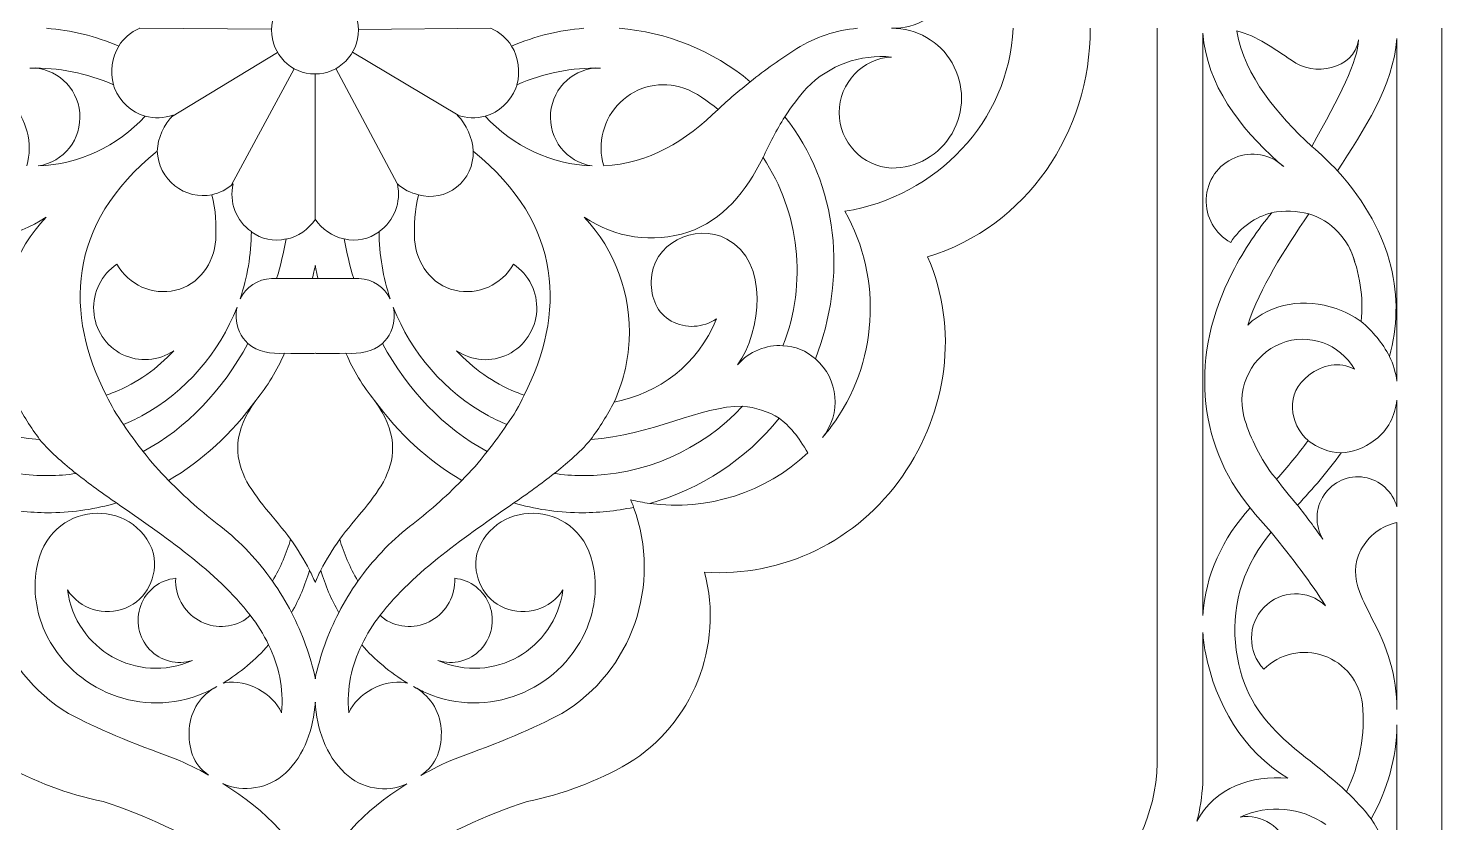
# Model space of a CAD drawing. Header units: millimetres. Extents: x -246 to 355, y -193 to 290.
# Drawn here: x 32 to 119.8, y -130.9 to -81.5 of the extents above; entities that cross this region are included whole.
import ezdxf

# ---------------------------------------------------------------- set-up
doc = ezdxf.new("R2010")
doc.units = ezdxf.units.MM
doc.header["$MEASUREMENT"] = 0
doc.layers.add('layer 1', color=7, linetype='Continuous')

msp = doc.modelspace()

# ---------------------------------------------------------------- linework, layer by layer
at = {"layer": 'layer 1', "color": 250, "lineweight": 9}
for points, knots in [([(78.9923, -75.9808), (79.406, -76.6102), (79.8651, -77.2097), (80.3663, -77.7739), (80.3663, -77.7739), (81.7456, -79.1801), (83.6778, -79.8822), (85.6262, -79.6852), (85.6262, -79.6852), (83.8066, -79.5982), (82.3756, -78.0803), (82.3756, -76.2373), (82.3756, -76.2373), (82.3756, -74.3942), (83.8066, -72.8764), (85.6262, -72.7893), (85.6262, -72.7893), (87.1723, -72.7699), (88.6093, -73.5934), (89.3879, -74.9451), (89.3879, -74.9451), (90.1666, -76.2967), (90.1666, -77.9676), (89.3879, -79.3192), (89.3879, -79.3192), (88.6093, -80.6708), (87.1723, -81.4943), (85.6262, -81.4749)], [0, 0, 0, 0, 0.125, 0.125, 0.125, 0.125, 0.25, 0.25, 0.25, 0.25, 0.375, 0.375, 0.375, 0.375, 0.5, 0.5, 0.5, 0.5, 0.625, 0.625, 0.625, 0.625, 0.75, 0.75, 0.75, 0.75, 1, 1, 1, 1]), ([(78.9921, -86.9704), (79.4059, -86.3409), (79.865, -85.7414), (80.3662, -85.1772), (80.3662, -85.1772), (81.7455, -83.7711), (83.6777, -83.0689), (85.6261, -83.2659), (85.6261, -83.2659), (83.8065, -83.3529), (82.3755, -84.8708), (82.3755, -86.7138), (82.3755, -86.7138), (82.3755, -88.5569), (83.8065, -90.0748), (85.6261, -90.1618), (85.6261, -90.1618), (87.1722, -90.1812), (88.6091, -89.3577), (89.3878, -88.006), (89.3878, -88.006), (90.1665, -86.6544), (90.1665, -84.9836), (89.3878, -83.6319), (89.3878, -83.6319), (88.6091, -82.2803), (87.1722, -81.4568), (85.6261, -81.4762)], [0, 0, 0, 0, 0.125, 0.125, 0.125, 0.125, 0.25, 0.25, 0.25, 0.25, 0.375, 0.375, 0.375, 0.375, 0.5, 0.5, 0.5, 0.5, 0.625, 0.625, 0.625, 0.625, 0.75, 0.75, 0.75, 0.75, 1, 1, 1, 1]), ([(114.6315, -82.2189), (114.3692, -84.031), (111.8443, -84.524), (110.4829, -83.4649), (110.4829, -83.4649), (109.3837, -82.7628), (108.3654, -81.944), (107.0522, -81.6401)], [0, 0, 0, 0, 0.3333333, 0.3333333, 0.3333333, 0.3333333, 1, 1, 1, 1]), ([(32.6048, -90.0314), (34.1907, -89.7986), (35.3218, -88.3543), (35.183, -86.7389), (35.183, -86.7389), (35.0442, -85.1237), (33.6839, -83.8984), (32.082, -83.946)], [0, 0, 0, 0, 0.3333333, 0.3333333, 0.3333333, 0.3333333, 1, 1, 1, 1]), ([(67.0185, -90.0315), (65.4325, -89.7987), (64.3015, -88.3544), (64.4403, -86.739), (64.4403, -86.739), (64.579, -85.1238), (65.9394, -83.8985), (67.5412, -83.9461)], [0, 0, 0, 0, 0.3333333, 0.3333333, 0.3333333, 0.3333333, 1, 1, 1, 1]), ([(26.914, -85.1923), (28.2882, -84.7189), (29.8086, -85.061), (30.8549, -86.079), (30.8549, -86.079), (31.9013, -87.097), (32.2987, -88.6207), (31.885, -90.0285)], [0, 0, 0, 0, 0.3333333, 0.3333333, 0.3333333, 0.3333333, 1, 1, 1, 1]), ([(37.275, -84.9838), (37.2962, -85.0548), (37.3204, -85.1253), (37.3473, -85.1955), (37.3473, -85.1955), (37.6855, -86.0752), (38.4033, -86.695), (39.2394, -86.9338)], [0, 0, 0, 0, 0.3333333, 0.3333333, 0.3333333, 0.3333333, 1, 1, 1, 1]), ([(62.3483, -84.984), (62.3271, -85.0549), (62.3029, -85.1254), (62.2759, -85.1956), (62.2759, -85.1956), (61.9378, -86.0753), (61.22, -86.6951), (60.3838, -86.9339)], [0, 0, 0, 0, 0.3333333, 0.3333333, 0.3333333, 0.3333333, 1, 1, 1, 1]), ([(72.7092, -85.1925), (71.3351, -84.719), (69.8147, -85.0612), (68.7683, -86.0791), (68.7683, -86.0791), (67.722, -87.0971), (67.3246, -88.6208), (67.7382, -90.0286)], [0, 0, 0, 0, 0.3333333, 0.3333333, 0.3333333, 0.3333333, 1, 1, 1, 1]), ([(33.09, -93.2062), (31.2048, -94.5159), (28.8244, -94.8629), (26.6504, -94.1449), (26.6504, -94.1449), (24.4764, -93.427), (23.0161, -91.5853), (21.9982, -89.5431)], [0, 0, 0, 0, 0.3333333, 0.3333333, 0.3333333, 0.3333333, 1, 1, 1, 1]), ([(36.8318, -104.2775), (34.2782, -99.2997), (34.3218, -93.6662), (39.9917, -89.1182), (39.9917, -89.1182), (40.0358, -89.9592), (40.4352, -90.7403), (41.088, -91.2628), (41.088, -91.2628), (41.7409, -91.7851), (42.5935, -91.9794), (43.4124, -91.829)], [0, 0, 0, 0, 0.25, 0.25, 0.25, 0.25, 0.5, 0.5, 0.5, 0.5, 1, 1, 1, 1]), ([(56.2334, -91.8247), (57.0635, -92.0515), (57.923, -91.8956), (58.598, -91.3568), (58.598, -91.3568), (59.273, -90.818), (59.6563, -89.9878), (59.6315, -89.1183), (59.6315, -89.1183), (65.3015, -93.6663), (65.3451, -99.2998), (62.7915, -104.2776)], [0, 0, 0, 0, 0.25, 0.25, 0.25, 0.25, 0.5, 0.5, 0.5, 0.5, 1, 1, 1, 1]), ([(66.5332, -93.2063), (68.4185, -94.516), (70.7989, -94.863), (72.9728, -94.145), (72.9728, -94.145), (75.1468, -93.4271), (76.6072, -91.5854), (77.625, -89.5432)], [0, 0, 0, 0, 0.3333333, 0.3333333, 0.3333333, 0.3333333, 1, 1, 1, 1]), ([(109.9945, -90.0694), (109.1732, -89.3044), (107.9884, -89.0896), (106.9555, -89.5183), (106.9555, -89.5183), (105.9227, -89.9469), (105.2284, -90.9417), (105.1747, -92.0699), (105.1747, -92.0699), (105.1209, -93.1982), (105.7174, -94.2559), (106.7047, -94.7831), (106.7047, -94.7831), (107.3031, -93.8447), (108.2224, -93.1972), (109.2536, -92.9359)], [0, 0, 0, 0, 0.2, 0.2, 0.2, 0.2, 0.4, 0.4, 0.4, 0.4, 0.6, 0.6, 0.6, 0.6, 1, 1, 1, 1]), ([(82.7295, -92.8504), (85.1044, -97.0847), (84.771, -102.3406), (81.8807, -106.2329), (81.8807, -106.2329), (81.7051, -106.4695), (81.522, -106.6983), (81.3321, -106.9189)], [0, 0, 0, 0, 0.3333333, 0.3333333, 0.3333333, 0.3333333, 1, 1, 1, 1]), ([(33.09, -93.2062), (31.1636, -95.2747), (30.157, -98.0504), (30.3039, -100.8886), (30.3039, -100.8886), (30.373, -102.2238), (30.6946, -103.5183), (31.2374, -104.7078)], [0, 0, 0, 0, 0.3333333, 0.3333333, 0.3333333, 0.3333333, 1, 1, 1, 1]), ([(66.5332, -93.2063), (68.4596, -95.2748), (69.4663, -98.0505), (69.3193, -100.8888), (69.3193, -100.8888), (69.2502, -102.2239), (68.9287, -103.5185), (68.3858, -104.708)], [0, 0, 0, 0, 0.3333333, 0.3333333, 0.3333333, 0.3333333, 1, 1, 1, 1]), ([(68.3858, -104.7079), (71.1607, -104.1561), (73.5873, -102.4208), (74.7452, -99.531), (74.7452, -99.531), (73.9091, -100.1019), (72.8295, -100.1577), (71.9403, -99.6763), (71.9403, -99.6763), (71.051, -99.1947), (70.6833, -98.2361), (70.6889, -97.2157), (70.6889, -97.2157), (70.7019, -94.8598), (73.4092, -93.5171), (75.3971, -94.573), (75.3971, -94.573), (78.0274, -95.9702), (77.5491, -100.3159), (76.0509, -102.3981)], [0, 0, 0, 0, 0.1666667, 0.1666667, 0.1666667, 0.1666667, 0.3333333, 0.3333333, 0.3333333, 0.3333333, 0.5, 0.5, 0.5, 0.5, 0.6666667, 0.6666667, 0.6666667, 0.6666667, 1, 1, 1, 1]), ([(43.6383, -94.6244), (43.5228, -96.1072), (42.5677, -97.4347), (41.1334, -97.7608), (41.1334, -97.7608), (39.6991, -98.087), (38.222, -97.4296), (37.4905, -96.1394), (37.4905, -96.1394), (36.5298, -96.7737), (35.9795, -97.8809), (36.0493, -99.0394), (36.0493, -99.0394), (36.119, -100.198), (36.798, -101.2295), (37.8277, -101.7411), (37.8277, -101.7411), (38.8575, -102.2528), (40.0794, -102.1657), (41.0281, -101.5132)], [0, 0, 0, 0, 0.1666667, 0.1666667, 0.1666667, 0.1666667, 0.3333333, 0.3333333, 0.3333333, 0.3333333, 0.5, 0.5, 0.5, 0.5, 0.6666667, 0.6666667, 0.6666667, 0.6666667, 1, 1, 1, 1]), ([(45.8349, -94.1169), (46.4537, -94.589), (47.2494, -94.7545), (48.002, -94.5678), (48.002, -94.5678), (47.8637, -95.3924), (47.6614, -96.2334), (47.4161, -97.0289)], [0, 0, 0, 0, 0.3333333, 0.3333333, 0.3333333, 0.3333333, 1, 1, 1, 1]), ([(53.7884, -94.117), (53.1696, -94.5891), (52.3739, -94.7546), (51.6212, -94.5679), (51.6212, -94.5679), (51.7596, -95.3925), (51.9618, -96.2336), (52.2072, -97.029)], [0, 0, 0, 0, 0.3333333, 0.3333333, 0.3333333, 0.3333333, 1, 1, 1, 1]), ([(55.9849, -94.6246), (56.1004, -96.1073), (57.0555, -97.4348), (58.4898, -97.7609), (58.4898, -97.7609), (59.9241, -98.0871), (61.4012, -97.4298), (62.1327, -96.1395), (62.1327, -96.1395), (63.0935, -96.7738), (63.6438, -97.881), (63.574, -99.0396), (63.574, -99.0396), (63.5043, -100.1981), (62.8252, -101.2296), (61.7955, -101.7412), (61.7955, -101.7412), (60.7658, -102.2529), (59.5439, -102.1658), (58.5952, -101.5133)], [0, 0, 0, 0, 0.1666667, 0.1666667, 0.1666667, 0.1666667, 0.3333333, 0.3333333, 0.3333333, 0.3333333, 0.5, 0.5, 0.5, 0.5, 0.6666667, 0.6666667, 0.6666667, 0.6666667, 1, 1, 1, 1]), ([(87.869, -95.68), (89.8261, -100.1803), (89.0887, -105.2753), (86.303, -109.3039), (86.303, -109.3039), (83.5173, -113.3326), (78.8556, -115.5984), (74.0063, -115.2807)], [0, 0, 0, 0, 0.3333333, 0.3333333, 0.3333333, 0.3333333, 1, 1, 1, 1]), ([(47.4161, -97.0289), (47.4161, -97.0289), (47.0917, -97.0289), (47.0917, -97.0289), (47.0917, -97.0289), (46.2365, -97.0667), (45.5106, -97.5727), (45.1458, -98.2921)], [0, 0, 0, 0, 0.3333333, 0.3333333, 0.3333333, 0.3333333, 1, 1, 1, 1]), ([(52.2072, -97.029), (52.2072, -97.029), (52.5316, -97.029), (52.5316, -97.029), (52.5316, -97.029), (53.3868, -97.0668), (54.1126, -97.5728), (54.4775, -98.2922)], [0, 0, 0, 0, 0.3333333, 0.3333333, 0.3333333, 0.3333333, 1, 1, 1, 1]), ([(114.7992, -99.6976), (114.3322, -99.3528), (113.8085, -99.0784), (113.2417, -98.8907), (113.2417, -98.8907), (111.3017, -98.248), (109.242, -98.5178), (107.755, -99.9179)], [0, 0, 0, 0, 0.3333333, 0.3333333, 0.3333333, 0.3333333, 1, 1, 1, 1]), ([(44.9562, -98.8102), (43.8496, -101.6498), (41.7798, -104.0615), (39.0383, -105.5577), (39.0383, -105.5577), (38.6552, -105.7667), (38.2775, -105.9501), (37.9051, -106.1099)], [0, 0, 0, 0, 0.3333333, 0.3333333, 0.3333333, 0.3333333, 1, 1, 1, 1]), ([(44.9562, -98.8102), (44.9082, -99.0135), (44.8867, -99.2267), (44.8954, -99.4459), (44.8954, -99.4459), (44.9209, -100.0859), (45.1999, -100.6554), (45.6307, -101.0588)], [0, 0, 0, 0, 0.3333333, 0.3333333, 0.3333333, 0.3333333, 1, 1, 1, 1]), ([(54.667, -98.8103), (54.715, -99.0136), (54.7365, -99.2269), (54.7278, -99.446), (54.7278, -99.446), (54.7024, -100.086), (54.4234, -100.6555), (53.9926, -101.0589)], [0, 0, 0, 0, 0.3333333, 0.3333333, 0.3333333, 0.3333333, 1, 1, 1, 1]), ([(54.667, -98.8103), (55.7736, -101.65), (57.8435, -104.0616), (60.585, -105.5578), (60.585, -105.5578), (60.9681, -105.7668), (61.3458, -105.9502), (61.7182, -106.1101)], [0, 0, 0, 0, 0.3333333, 0.3333333, 0.3333333, 0.3333333, 1, 1, 1, 1]), ([(114.3885, -102.6657), (113.4727, -101.0757), (111.5393, -100.3829), (109.8276, -101.061), (109.8276, -101.061), (108.0542, -101.7634), (107.0117, -103.752), (107.5219, -105.6085)], [0, 0, 0, 0, 0.3333333, 0.3333333, 0.3333333, 0.3333333, 1, 1, 1, 1]), ([(41.0281, -101.5132), (40.0246, -102.6129), (38.7715, -103.5059), (37.3177, -104.094), (37.3177, -104.094), (37.1566, -104.1591), (36.9946, -104.2203), (36.8317, -104.2775)], [0, 0, 0, 0, 0.3333333, 0.3333333, 0.3333333, 0.3333333, 1, 1, 1, 1]), ([(58.5952, -101.5133), (59.5986, -102.613), (60.8517, -103.506), (62.3056, -104.0941), (62.3056, -104.0941), (62.4666, -104.1592), (62.6287, -104.2204), (62.7915, -104.2776)], [0, 0, 0, 0, 0.3333333, 0.3333333, 0.3333333, 0.3333333, 1, 1, 1, 1]), ([(114.3885, -102.6657), (113.4428, -102.1696), (112.4096, -102.3922), (111.5544, -103.0347), (111.5544, -103.0347), (110.0648, -104.1536), (110.3488, -106.0517), (111.5047, -107.1057)], [0, 0, 0, 0, 0.3333333, 0.3333333, 0.3333333, 0.3333333, 1, 1, 1, 1]), ([(23.2555, -104.9704), (25.8062, -107.6927), (29.3973, -109.2995), (33.2342, -109.2773), (33.2342, -109.2773), (33.8246, -109.2738), (34.4036, -109.2299), (34.9699, -109.148)], [0, 0, 0, 0, 0.3333333, 0.3333333, 0.3333333, 0.3333333, 1, 1, 1, 1]), ([(76.3677, -104.9705), (73.817, -107.6928), (70.2259, -109.2996), (66.389, -109.2774), (66.389, -109.2774), (65.7986, -109.2739), (65.2197, -109.23), (64.6533, -109.1481)], [0, 0, 0, 0, 0.3333333, 0.3333333, 0.3333333, 0.3333333, 1, 1, 1, 1]), ([(113.5588, -107.8669), (114.2209, -107.8439), (114.9475, -107.5975), (115.691, -107.0426), (115.691, -107.0426), (116.467, -106.4635), (116.9048, -105.5588), (117.0307, -104.5951)], [0, 0, 0, 0, 0.3333333, 0.3333333, 0.3333333, 0.3333333, 1, 1, 1, 1]), ([(32.6911, -107.0283), (33.0479, -107.4593), (33.441, -107.863), (33.8679, -108.2346), (33.8679, -108.2346), (34.2097, -108.5381), (34.5791, -108.8422), (34.9699, -109.148)], [0, 0, 0, 0, 0.3333333, 0.3333333, 0.3333333, 0.3333333, 1, 1, 1, 1]), ([(66.9321, -107.0284), (66.5753, -107.4594), (66.1822, -107.8631), (65.7553, -108.2347), (65.7553, -108.2347), (65.4135, -108.5382), (65.0442, -108.8423), (64.6533, -109.1481)], [0, 0, 0, 0, 0.3333333, 0.3333333, 0.3333333, 0.3333333, 1, 1, 1, 1]), ([(40.7026, -109.5735), (41.7101, -110.615), (42.8054, -111.5765), (43.9431, -112.432), (43.9431, -112.432), (45.1799, -113.4153), (46.261, -114.566), (47.161, -115.8433)], [0, 0, 0, 0, 0.3333333, 0.3333333, 0.3333333, 0.3333333, 1, 1, 1, 1]), ([(58.9206, -109.5736), (57.9131, -110.6151), (56.8178, -111.5766), (55.6801, -112.4321), (55.6801, -112.4321), (54.4434, -113.4154), (53.3623, -114.5661), (52.4623, -115.8434)], [0, 0, 0, 0, 0.3333333, 0.3333333, 0.3333333, 0.3333333, 1, 1, 1, 1]), ([(117.0307, -111.2254), (116.7658, -110.2646), (115.9733, -109.5471), (115.0002, -109.3869), (115.0002, -109.3869), (114.0271, -109.2267), (113.0507, -109.6531), (112.4984, -110.4794), (112.4984, -110.4794), (111.9462, -111.3056), (111.9185, -112.3813), (112.4278, -113.2353)], [0, 0, 0, 0, 0.25, 0.25, 0.25, 0.25, 0.5, 0.5, 0.5, 0.5, 1, 1, 1, 1]), ([(34.4159, -116.3772), (35.2018, -117.5786), (36.7163, -118.0521), (38.035, -117.5085), (38.035, -117.5085), (39.3537, -116.9649), (40.0406, -115.5554), (39.7729, -114.1404), (39.7729, -114.1404), (38.6259, -110.5262), (33.1754, -110.7452), (32.4933, -115.088), (32.4933, -115.088), (32.2816, -116.4361), (32.4685, -117.7186), (33.0083, -118.9631)], [0, 0, 0, 0, 0.2, 0.2, 0.2, 0.2, 0.4, 0.4, 0.4, 0.4, 0.6, 0.6, 0.6, 0.6, 1, 1, 1, 1]), ([(65.2073, -116.3773), (64.4215, -117.5787), (62.9069, -118.0522), (61.5883, -117.5086), (61.5883, -117.5086), (60.2696, -116.965), (59.5827, -115.5555), (59.8503, -114.1405), (59.8503, -114.1405), (60.9974, -110.5263), (66.4479, -110.7453), (67.1299, -115.0881), (67.1299, -115.0881), (67.3416, -116.4362), (67.1547, -117.7187), (66.6149, -118.9632)], [0, 0, 0, 0, 0.2, 0.2, 0.2, 0.2, 0.4, 0.4, 0.4, 0.4, 0.6, 0.6, 0.6, 0.6, 1, 1, 1, 1]), ([(30.0247, -111.2505), (31.1293, -111.4815), (32.269, -111.5955), (33.4274, -111.5817), (33.4274, -111.5817), (34.834, -111.565), (36.1839, -111.3541), (37.465, -110.973)], [0, 0, 0, 0, 0.3333333, 0.3333333, 0.3333333, 0.3333333, 1, 1, 1, 1]), ([(69.5986, -111.2506), (68.4939, -111.4816), (67.3543, -111.5956), (66.1958, -111.5818), (66.1958, -111.5818), (64.7893, -111.5651), (63.4393, -111.3542), (62.1582, -110.9731)], [0, 0, 0, 0, 0.3333333, 0.3333333, 0.3333333, 0.3333333, 1, 1, 1, 1]), ([(117.0307, -112.1998), (116.0724, -112.3951), (115.2512, -113.0154), (114.7939, -113.8895), (114.7939, -113.8895), (114.3367, -114.7637), (114.3844, -115.6001), (114.7172, -116.5425)], [0, 0, 0, 0, 0.3333333, 0.3333333, 0.3333333, 0.3333333, 1, 1, 1, 1]), ([(109.2117, -112.7913), (107.6114, -114.7225), (106.7474, -117.1443), (106.9875, -119.657), (106.9875, -119.657), (107.4808, -124.8206), (110.9057, -126.1051), (113.9022, -128.9199)], [0, 0, 0, 0, 0.3333333, 0.3333333, 0.3333333, 0.3333333, 1, 1, 1, 1]), ([(45.5058, -118.193), (44.616, -118.7751), (43.4794, -118.8054), (42.5605, -118.2716), (42.5605, -118.2716), (41.6416, -117.7378), (41.0946, -116.7292), (41.143, -115.6584), (41.143, -115.6584), (40.157, -115.7565), (39.3127, -116.4149), (38.9679, -117.3546), (38.9679, -117.3546), (38.623, -118.2942), (38.8379, -119.3507), (39.5216, -120.0761), (39.5216, -120.0761), (40.2052, -120.8016), (41.2379, -121.069), (42.182, -120.7653)], [0, 0, 0, 0, 0.1666667, 0.1666667, 0.1666667, 0.1666667, 0.3333333, 0.3333333, 0.3333333, 0.3333333, 0.5, 0.5, 0.5, 0.5, 0.6666667, 0.6666667, 0.6666667, 0.6666667, 1, 1, 1, 1]), ([(54.1175, -118.1931), (55.0073, -118.7752), (56.1439, -118.8055), (57.0627, -118.2717), (57.0627, -118.2717), (57.9816, -117.7379), (58.5287, -116.7293), (58.4803, -115.6585), (58.4803, -115.6585), (59.4662, -115.7567), (60.3105, -116.415), (60.6554, -117.3547), (60.6554, -117.3547), (61.0003, -118.2943), (60.7853, -119.3508), (60.1017, -120.0762), (60.1017, -120.0762), (59.418, -120.8017), (58.3853, -121.0692), (57.4412, -120.7654)], [0, 0, 0, 0, 0.1666667, 0.1666667, 0.1666667, 0.1666667, 0.3333333, 0.3333333, 0.3333333, 0.3333333, 0.5, 0.5, 0.5, 0.5, 0.6666667, 0.6666667, 0.6666667, 0.6666667, 1, 1, 1, 1]), ([(112.5854, -117.3627), (111.5013, -116.343), (109.8119, -116.3818), (108.7746, -117.4503), (108.7746, -117.4503), (107.7373, -118.5187), (107.7292, -120.2284), (108.7563, -121.3068), (108.7563, -121.3068), (109.7439, -120.3364), (111.1886, -120.0138), (112.4882, -120.4735), (112.4882, -120.4735), (113.7877, -120.9334), (114.7189, -122.0965), (114.8936, -123.4783)], [0, 0, 0, 0, 0.2, 0.2, 0.2, 0.2, 0.4, 0.4, 0.4, 0.4, 0.6, 0.6, 0.6, 0.6, 1, 1, 1, 1]), ([(33.0083, -118.9631), (34.7533, -122.7077), (39.101, -124.4006), (42.8769, -122.8058), (42.8769, -122.8058), (43.1605, -122.6761), (43.4379, -122.5359), (43.7087, -122.3857)], [0, 0, 0, 0, 0.3333333, 0.3333333, 0.3333333, 0.3333333, 1, 1, 1, 1]), ([(66.6149, -118.9632), (64.87, -122.7078), (60.5223, -124.4007), (56.7464, -122.8059), (56.7464, -122.8059), (56.4628, -122.6763), (56.1853, -122.536), (55.9146, -122.3858)], [0, 0, 0, 0, 0.3333333, 0.3333333, 0.3333333, 0.3333333, 1, 1, 1, 1]), ([(110.2413, -128.0858), (107.4626, -126.3904), (105.7628, -123.4902), (105.1248, -120.2712), (105.1248, -120.2712), (105.043, -119.8586), (104.991, -119.4448), (104.9671, -119.0321)], [0, 0, 0, 0, 0.3333333, 0.3333333, 0.3333333, 0.3333333, 1, 1, 1, 1]), ([(46.9204, -119.7941), (47.5514, -121.0851), (47.866, -122.4824), (47.7214, -124.0126), (47.7214, -124.0126), (47.1889, -122.844), (45.6239, -121.8923), (44.1945, -122.1549), (44.1945, -122.1549), (44.1508, -122.1631), (44.1141, -122.1633), (44.0839, -122.1687)], [0, 0, 0, 0, 0.25, 0.25, 0.25, 0.25, 0.5, 0.5, 0.5, 0.5, 1, 1, 1, 1]), ([(52.7029, -119.7942), (52.0719, -121.0852), (51.7573, -122.4825), (51.9019, -124.0127), (51.9019, -124.0127), (52.4344, -122.8441), (53.9994, -121.8924), (55.4287, -122.155), (55.4287, -122.155), (55.4724, -122.1632), (55.5091, -122.1635), (55.5394, -122.1688)], [0, 0, 0, 0, 0.25, 0.25, 0.25, 0.25, 0.5, 0.5, 0.5, 0.5, 1, 1, 1, 1]), ([(44.1119, -128.4373), (44.1565, -128.4607), (44.0238, -128.3894), (44.0697, -128.4109), (44.0697, -128.4109), (45.3272, -129.0016), (46.9503, -128.7269), (47.9642, -127.77), (47.9642, -127.77), (49.1862, -126.6347), (49.683, -125.0203), (49.8233, -123.3477)], [0, 0, 0, 0, 0.25, 0.25, 0.25, 0.25, 0.5, 0.5, 0.5, 0.5, 1, 1, 1, 1]), ([(55.5032, -128.4424), (54.2422, -129.0353), (52.6729, -128.727), (51.6591, -127.7701), (51.6591, -127.7701), (50.4371, -126.6348), (49.9403, -125.0204), (49.8, -123.3478)], [0, 0, 0, 0, 0.3333333, 0.3333333, 0.3333333, 0.3333333, 1, 1, 1, 1]), ([(34.4883, -124.0595), (36.1833, -124.9635), (38.3935, -125.9004), (41.1188, -126.8703), (41.1188, -126.8703), (41.8277, -127.1708), (42.5185, -127.5103), (43.1879, -127.8867)], [0, 0, 0, 0, 0.3333333, 0.3333333, 0.3333333, 0.3333333, 1, 1, 1, 1]), ([(65.1349, -124.0597), (63.4399, -124.9636), (61.2298, -125.9005), (58.5045, -126.8704), (58.5045, -126.8704), (57.7741, -127.18), (57.0627, -127.531), (56.3743, -127.9212)], [0, 0, 0, 0, 0.3333333, 0.3333333, 0.3333333, 0.3333333, 1, 1, 1, 1]), ([(30.3767, -127.1702), (32.3238, -128.2939), (34.4378, -129.0913), (36.6367, -129.5312), (36.6367, -129.5312), (39.2661, -130.3857), (41.7797, -131.5692), (44.1191, -133.0541), (44.1191, -133.0541), (45.5884, -134.1377), (46.8571, -135.7355), (47.7028, -137.364)], [0, 0, 0, 0, 0.25, 0.25, 0.25, 0.25, 0.5, 0.5, 0.5, 0.5, 1, 1, 1, 1]), ([(69.2465, -127.1703), (67.2995, -128.294), (65.1854, -129.0914), (62.9865, -129.5313), (62.9865, -129.5313), (60.3571, -130.3858), (57.8435, -131.5693), (55.5042, -133.0543), (55.5042, -133.0543), (54.0348, -134.1378), (52.7661, -135.7356), (51.9204, -137.3641)], [0, 0, 0, 0, 0.25, 0.25, 0.25, 0.25, 0.5, 0.5, 0.5, 0.5, 1, 1, 1, 1]), ([(112.6038, -130.9677), (111.0802, -129.9017), (109.0651, -129.6716), (107.2886, -130.4982), (107.2886, -130.4982), (108.6233, -130.2958), (109.9025, -131.1151), (110.2928, -132.4221), (110.2928, -132.4221), (110.3277, -132.5389), (110.3545, -132.6564), (110.3736, -132.7739)], [0, 0, 0, 0, 0.25, 0.25, 0.25, 0.25, 0.5, 0.5, 0.5, 0.5, 1, 1, 1, 1])]:
    msp.add_open_spline(points, degree=3, knots=knots, dxfattribs=at)
at = {"layer": 'layer 1', "color": 140, "lineweight": 9}
for points, knots in [([(47.0948, -81.5818), (47.0948, -80.0708), (48.3054, -78.846), (49.7988, -78.846), (49.7988, -78.846), (51.2922, -78.846), (52.5028, -80.0708), (52.5028, -81.5818), (52.5028, -81.5818), (52.5028, -83.0928), (51.2922, -84.3176), (49.7988, -84.3176), (49.7988, -84.3176), (48.3054, -84.3176), (47.0948, -83.0928), (47.0948, -81.5818)], [0, 0, 0, 0, 0.2, 0.2, 0.2, 0.2, 0.4, 0.4, 0.4, 0.4, 0.6, 0.6, 0.6, 0.6, 1, 1, 1, 1]), ([(39.2394, -86.9338), (39.812, -87.0952), (40.4198, -87.0738), (40.9798, -86.8725), (40.9798, -86.8725), (40.3947, -87.4768), (40.044, -88.2739), (39.9917, -89.1182)], [0, 0, 0, 0, 0.3333333, 0.3333333, 0.3333333, 0.3333333, 1, 1, 1, 1]), ([(60.3838, -86.9339), (59.8113, -87.0953), (59.2035, -87.0739), (58.6434, -86.8726), (58.6434, -86.8726), (59.2286, -87.4769), (59.5793, -88.274), (59.6315, -89.1183)], [0, 0, 0, 0, 0.3333333, 0.3333333, 0.3333333, 0.3333333, 1, 1, 1, 1]), ([(43.3881, -91.8202), (43.879, -91.7171), (44.3341, -91.4841), (44.7069, -91.1449), (44.7069, -91.1449), (44.449, -92.2766), (44.9006, -93.4527), (45.8457, -94.1117)], [0, 0, 0, 0, 0.3333333, 0.3333333, 0.3333333, 0.3333333, 1, 1, 1, 1]), ([(56.2351, -91.8203), (55.7442, -91.7172), (55.2892, -91.4842), (54.9164, -91.145), (54.9164, -91.145), (55.1742, -92.2767), (54.7227, -93.4529), (53.7776, -94.1118)], [0, 0, 0, 0, 0.3333333, 0.3333333, 0.3333333, 0.3333333, 1, 1, 1, 1]), ([(69.5986, -111.2506), (69.5497, -111.0899), (69.4877, -110.9336), (69.4132, -110.7834), (69.4132, -110.7834), (69.8039, -110.8792), (70.1995, -110.9539), (70.5981, -111.0069)], [0, 0, 0, 0, 0.3333333, 0.3333333, 0.3333333, 0.3333333, 1, 1, 1, 1])]:
    msp.add_open_spline(points, degree=3, knots=knots, dxfattribs=at)
at = {"layer": 'layer 1', "color": 250, "lineweight": 9}
for points in [[(33.1242, -81.4761), (34.6404, -81.5943), (36.1522, -81.9592), (37.6039, -82.5845)], [(38.9055, -81.4761), (38.35, -81.7124), (37.9061, -82.106), (37.6039, -82.5846)], [(60.7178, -81.4762), (61.2732, -81.7125), (61.7171, -82.1061), (62.0194, -82.5847)], [(66.4991, -81.4762), (64.9828, -81.5944), (63.4711, -81.9594), (62.0194, -82.5847)], [(76.8459, -84.7958), (74.49, -82.8453), (71.6365, -81.7046), (68.6975, -81.4762)], [(79.7365, -82.7412), (80.8812, -82.0272), (82.175, -81.594), (83.5147, -81.4762)], [(93.1752, -81.4762), (92.9262, -87.2904), (88.3785, -91.9333), (82.7295, -92.8504)], [(85.7328, -81.4762), (85.7328, -81.4762), (85.626, -81.4762), (85.626, -81.4762)], [(97.972, -81.4762), (97.9763, -87.9655), (94.0088, -93.8034), (87.869, -95.68)], [(102.1334, -124.4283), (102.1334, -124.4283), (102.1334, -81.4762), (102.1334, -81.4762)], [(111.7336, -88.817), (109.5863, -86.8038), (107.5884, -84.5231), (107.0805, -81.6468)], [(119.8113, -81.4762), (119.8113, -81.4762), (119.8113, -180.4754), (119.8113, -180.4754)], [(104.9671, -81.7899), (104.9671, -81.7899), (104.9671, -117.9626), (104.9671, -117.9626)], [(109.6361, -89.7788), (107.2324, -87.6239), (105.238, -85.0183), (104.9671, -81.7899)], [(111.7336, -88.817), (113.4754, -85.7152), (114.6143, -83.4814), (114.6315, -82.1908)], [(113.3354, -90.3358), (114.9845, -87.7835), (116.7828, -85.072), (117.0307, -82.1191)], [(117.0307, -82.1332), (117.0307, -82.1332), (117.0307, -103.4029), (117.0307, -103.4029)], [(76.8459, -84.7958), (77.7724, -84.0602), (78.7373, -83.3743), (79.7365, -82.7412)], [(32.082, -83.946), (33.8323, -83.9118), (35.6028, -84.2504), (37.275, -84.9838)], [(67.5412, -83.9461), (65.791, -83.9119), (64.0204, -84.2505), (62.3483, -84.984)], [(74.8461, -86.5173), (74.1736, -85.9992), (73.5034, -85.4771), (72.7092, -85.1924)], [(32.6048, -90.0314), (35.1277, -89.9439), (37.5228, -88.8341), (39.2394, -86.9338)], [(67.0185, -90.0315), (64.4955, -89.944), (62.1004, -88.8342), (60.3838, -86.9339)], [(74.8654, -86.4982), (72.8785, -88.4683), (70.5211, -89.9103), (67.7382, -90.0286)], [(80.8943, -102.0243), (82.8575, -96.9456), (82.3568, -91.2085), (78.9921, -86.9704)], [(77.625, -89.5432), (77.6295, -89.5327), (77.6338, -89.5221), (77.6382, -89.5116)], [(78.8776, -101.2031), (80.4163, -97.2876), (79.9026, -92.9162), (77.6382, -89.5116)], [(109.9945, -90.0694), (109.8775, -89.9726), (109.758, -89.8757), (109.6361, -89.7788)], [(116.5688, -101.8703), (117.5228, -98.2566), (116.9065, -94.3447), (113.3354, -90.3358)], [(43.3977, -91.8296), (43.6467, -92.7838), (43.6582, -93.6795), (43.6383, -94.6244)], [(56.2348, -91.8438), (55.9858, -92.7979), (55.9651, -93.6796), (55.9849, -94.6246)], [(106.7931, -96.6842), (107.5658, -95.1489), (108.3987, -93.9681), (109.2536, -92.9359)], [(107.755, -99.9179), (108.5296, -97.5741), (110.0055, -95.3068), (111.5576, -93.0016)], [(111.5576, -93.0016), (112.9334, -93.4344), (114.0171, -94.55), (114.405, -95.984)], [(45.8457, -94.1117), (45.8286, -95.5446), (45.5956, -96.9783), (45.1458, -98.2922)], [(53.7776, -94.1118), (53.7946, -95.5447), (54.0276, -96.9784), (54.4775, -98.2923)], [(114.7992, -99.6976), (114.952, -98.2062), (114.7555, -96.6938), (114.097, -95.1746)], [(49.6329, -97.0289), (49.7012, -96.7587), (49.7648, -96.4872), (49.8233, -96.2142)], [(49.9904, -97.029), (49.922, -96.7588), (49.8585, -96.4873), (49.8, -96.2144)], [(49.8233, -97.0289), (49.8233, -97.0289), (49.6329, -97.0289), (49.6329, -97.0289)], [(49.8, -97.029), (49.8, -97.029), (49.9904, -97.029), (49.9904, -97.029)], [(107.9168, -111.2841), (104.561, -107.2937), (104.1842, -101.641), (106.7931, -96.6842)], [(39.1214, -107.7795), (41.8277, -106.3394), (44.0623, -103.9569), (45.6307, -101.0588)], [(60.5018, -107.7796), (57.7956, -106.3395), (55.5609, -103.957), (53.9926, -101.0589)], [(78.8776, -101.2031), (77.8398, -101.1376), (76.7853, -101.5446), (76.0509, -102.3981)], [(117.0307, -103.4029), (116.9481, -102.8644), (116.7907, -102.3495), (116.5688, -101.8703)], [(81.3321, -106.9189), (82.5333, -105.4407), (82.3383, -103.2604), (80.8943, -102.0243)], [(32.6911, -107.0283), (28.9264, -106.8064), (25.8298, -104.9126), (23.2555, -104.9704)], [(40.7026, -109.5735), (42.7958, -108.3633), (44.6258, -106.6581), (46.1198, -104.6007)], [(46.1198, -104.6007), (43.3328, -108.5077), (46.3865, -110.6288), (48.2875, -113.2351)], [(53.5035, -104.6008), (56.2905, -108.5079), (53.2367, -110.6289), (51.3358, -113.2352)], [(58.9206, -109.5736), (56.8274, -108.3634), (54.9974, -106.6583), (53.5035, -104.6008)], [(66.9321, -107.0284), (70.6968, -106.8065), (73.7935, -104.9127), (76.3677, -104.9705)], [(117.0307, -104.5951), (117.0307, -104.5951), (117.0307, -111.2254), (117.0307, -111.2254)], [(37.9051, -106.1099), (38.2808, -106.6798), (38.6879, -107.2373), (39.1214, -107.7795)], [(61.7181, -106.1101), (61.3425, -106.6799), (60.9353, -107.2374), (60.5018, -107.7796)], [(78.6468, -105.7175), (76.5686, -108.2777), (73.7527, -110.1273), (70.5981, -111.0069)], [(78.6468, -105.7175), (79.2726, -106.1729), (79.862, -106.8653), (80.4179, -107.8717)], [(109.2796, -109.1827), (108.408, -107.9496), (107.8417, -106.7617), (107.5219, -105.6085)], [(109.5513, -109.5059), (110.2418, -108.7235), (110.9008, -107.9225), (111.5047, -107.1057)], [(80.4179, -107.8717), (77.7847, -110.3329), (74.1829, -111.498), (70.5981, -111.0069)], [(110.853, -111.1171), (111.8097, -110.0927), (112.7327, -109.0062), (113.5588, -107.8669)], [(109.5513, -109.5059), (109.4612, -109.3981), (109.3706, -109.2903), (109.2796, -109.1827)], [(30.0247, -111.2505), (28.2576, -116.0253), (30.1128, -121.435), (34.4883, -124.0595)], [(37.465, -110.973), (40.3893, -113.0285), (43.7118, -115.2531), (45.7712, -117.9559)], [(62.1582, -110.9731), (59.234, -113.0286), (55.9114, -115.2532), (53.8521, -117.956)], [(69.5986, -111.2506), (71.3656, -116.0253), (69.5104, -121.4351), (65.1349, -124.0597)], [(104.9671, -117.9625), (105.1083, -115.4984), (106.2127, -113.1274), (107.9168, -111.2841)], [(112.4278, -113.2353), (111.9251, -112.5238), (111.3997, -111.8177), (110.853, -111.1171)], [(117.0307, -112.1998), (117.0307, -112.1998), (117.0307, -123.8101), (117.0307, -123.8101)], [(47.1609, -115.8433), (47.6546, -114.9689), (48.0389, -114.0754), (48.2875, -113.2351)], [(52.4623, -115.8434), (51.9687, -114.9691), (51.5843, -114.0755), (51.3358, -113.2352)], [(112.5854, -117.3627), (111.7003, -115.9633), (110.561, -114.4613), (109.2117, -112.7913)], [(48.3443, -117.7952), (48.8143, -116.9705), (49.1912, -116.0853), (49.462, -115.1549)], [(49.462, -115.1549), (49.5901, -115.4083), (49.7106, -115.6659), (49.8233, -115.9274)], [(50.1613, -115.155), (50.0332, -115.4084), (49.9126, -115.6661), (49.8, -115.9275)], [(51.279, -117.7953), (50.8089, -116.9706), (50.4321, -116.0854), (50.1613, -115.155)], [(74.0063, -115.2807), (75.21, -119.8739), (73.2702, -124.7193), (69.2465, -127.1703)], [(34.4159, -116.3772), (34.9391, -120.0991), (38.7331, -122.2846), (42.1821, -120.7653)], [(65.2073, -116.3773), (64.6842, -120.0992), (60.8902, -122.2847), (57.4412, -120.7654)], [(115.4284, -118.0649), (115.2478, -117.653), (114.9202, -117.0874), (114.7172, -116.5425)], [(45.4863, -118.2056), (45.5959, -118.1285), (45.7059, -118.0353), (45.7829, -117.9419)], [(48.3443, -117.7952), (49.0107, -119.0867), (49.5104, -120.4706), (49.8233, -121.9139)], [(51.279, -117.7953), (50.6126, -119.0868), (50.1128, -120.4707), (49.8, -121.914)], [(54.1369, -118.2057), (54.0274, -118.1286), (53.9174, -118.0354), (53.8403, -117.942)], [(117.0307, -123.8101), (116.9991, -121.7296), (116.4707, -119.9645), (115.4284, -118.0649)], [(104.9671, -119.0321), (104.9671, -119.0321), (104.9671, -128.4196), (104.9671, -128.4196)], [(44.0839, -122.1687), (45.1507, -121.5253), (46.1059, -120.7225), (46.9204, -119.7941)], [(55.5394, -122.1688), (54.4725, -121.5254), (53.5174, -120.7226), (52.7028, -119.7942)], [(49.8, -121.8078), (49.8, -121.8078), (49.8, -121.9141), (49.8, -121.9141)], [(49.8233, -121.8079), (49.8233, -121.8079), (49.8233, -121.914), (49.8233, -121.914)], [(43.7087, -122.3858), (42.7355, -122.9003), (42.058, -123.8461), (41.98, -125.0245)], [(55.9146, -122.3859), (56.8877, -122.9004), (57.5569, -123.8667), (57.6433, -125.0247)], [(113.9022, -128.9199), (114.7149, -127.2261), (115.0548, -125.3428), (114.8935, -123.4776)], [(102.1334, -124.4283), (102.1334, -124.4283), (102.1334, -127.1544), (102.1334, -127.1544)], [(41.9792, -124.9837), (41.9197, -126.2076), (42.2004, -127.2219), (43.1879, -127.8867)], [(57.644, -124.9878), (57.7035, -126.2118), (57.3618, -127.2563), (56.3743, -127.9212)], [(115.428, -130.5986), (116.4585, -128.722), (116.9988, -126.8623), (117.0307, -124.7569)], [(117.0307, -124.7569), (117.0307, -124.7569), (117.0307, -135.7444), (117.0307, -135.7444)], [(102.1334, -127.1544), (101.9525, -133.6331), (96.5521, -138.0896), (90.4283, -138.0229)], [(110.2413, -128.0858), (108.017, -127.8733), (105.7145, -128.6587), (104.5998, -130.7537)], [(44.0697, -128.4109), (46.8356, -130.1366), (48.717, -132.0119), (49.8233, -135.2277)], [(55.5067, -128.4403), (52.7665, -130.1579), (50.9, -132.0302), (49.8, -135.2279)], [(104.9671, -128.4196), (104.9158, -129.2219), (104.791, -130.0016), (104.5998, -130.7537)], [(117.0307, -135.7445), (116.958, -133.9334), (116.4137, -132.1548), (115.428, -130.5986)]]:
    msp.add_open_spline(points, degree=3, dxfattribs=at)
at = {"layer": 'layer 1', "color": 140, "lineweight": 9}
for points in [[(38.8795, -81.4798), (38.8795, -81.4798), (47.0952, -81.5337), (47.0952, -81.5337)], [(52.5026, -81.5617), (52.5026, -81.5617), (60.7338, -81.4727), (60.7338, -81.4727)], [(37.275, -84.9838), (37.0547, -84.1723), (37.1737, -83.3048), (37.6039, -82.5846)], [(40.8751, -86.9773), (40.8751, -86.9773), (47.4751, -82.9817), (47.4751, -82.9817)], [(58.6919, -86.8835), (58.6919, -86.8835), (52.1393, -82.9527), (52.1393, -82.9527)], [(62.3483, -84.9839), (62.5685, -84.1724), (62.4496, -83.305), (62.0194, -82.5847)], [(48.5119, -83.9885), (48.5119, -83.9885), (44.6163, -91.2122), (44.6163, -91.2122)], [(51.1003, -83.9804), (51.1003, -83.9804), (54.9137, -91.1232), (54.9137, -91.1232)], [(49.8207, -93.3484), (49.8207, -93.3484), (49.8207, -84.3175), (49.8207, -84.3175)], [(76.8459, -84.7958), (76.1573, -85.343), (75.4902, -85.9173), (74.8461, -86.5173)], [(78.9921, -86.9704), (78.485, -87.7989), (78.0284, -88.6582), (77.625, -89.5432)], [(113.3354, -90.3358), (112.8289, -89.8008), (112.2942, -89.2937), (111.7336, -88.817)], [(111.5576, -93.0016), (110.8023, -92.8194), (110.0179, -92.797), (109.2536, -92.9358)], [(47.9979, -94.5923), (48.7467, -94.449), (49.4057, -93.9766), (49.823, -93.3311)], [(51.6068, -94.5619), (50.8581, -94.4187), (50.2352, -93.9809), (49.8179, -93.3355)], [(45.8395, -94.1075), (45.8415, -94.109), (45.8435, -94.1105), (45.8455, -94.1119)], [(53.7838, -94.1077), (53.7818, -94.1091), (53.7797, -94.1106), (53.7778, -94.112)], [(47.4161, -97.0289), (48.8939, -97.0289), (49.6329, -97.0289), (49.6329, -97.0289)], [(52.2072, -97.029), (50.7293, -97.029), (49.9904, -97.029), (49.9904, -97.029)], [(116.5688, -101.8703), (116.1257, -101.0355), (115.5243, -100.2973), (114.7992, -99.6976)], [(45.6307, -101.0588), (46.2523, -101.6074), (47.0534, -101.7044), (47.899, -101.6761)], [(46.1198, -104.6008), (46.8516, -103.7196), (47.4512, -102.7342), (47.899, -101.6761)], [(47.899, -101.6761), (49.0218, -101.689), (49.6632, -101.689), (49.8233, -101.6761)], [(51.7243, -101.6762), (50.6015, -101.6891), (49.9601, -101.6891), (49.8, -101.6762)], [(53.9926, -101.0589), (53.371, -101.6076), (52.5699, -101.7045), (51.7243, -101.6762)], [(53.5035, -104.6009), (52.7716, -103.7197), (52.1721, -102.7343), (51.7243, -101.6762)], [(80.8943, -102.0243), (80.3386, -101.5188), (79.6245, -101.228), (78.8776, -101.203)], [(36.8318, -104.2775), (37.1239, -104.9254), (37.4837, -105.5397), (37.9051, -106.1099)], [(62.7915, -104.2776), (62.4994, -104.9255), (62.1396, -105.5398), (61.7181, -106.11)], [(31.2374, -104.7077), (31.6568, -105.5212), (32.1431, -106.2974), (32.6911, -107.0283)], [(68.3858, -104.7079), (67.9665, -105.5213), (67.4802, -106.2975), (66.9321, -107.0284)], [(78.6468, -105.7175), (77.9583, -105.285), (77.1761, -105.0286), (76.3677, -104.9705)], [(113.5588, -107.8669), (112.8137, -107.8294), (112.0975, -107.564), (111.5047, -107.1058)], [(39.1214, -107.7795), (39.605, -108.4153), (40.1335, -109.0149), (40.7026, -109.5735)], [(60.5018, -107.7797), (60.0182, -108.4154), (59.4897, -109.015), (58.9206, -109.5736)], [(34.9699, -109.148), (35.7753, -109.7923), (36.6078, -110.4013), (37.465, -110.973)], [(64.6533, -109.1481), (63.848, -109.7925), (63.0155, -110.4014), (62.1582, -110.9731)], [(110.853, -111.1171), (110.3984, -110.5975), (109.9642, -110.0601), (109.5513, -109.5059)], [(109.2117, -112.7913), (108.7542, -112.3122), (108.322, -111.8092), (107.9168, -111.2842)], [(48.2875, -113.2351), (48.7243, -113.8456), (49.1168, -114.4871), (49.462, -115.1549)], [(51.3358, -113.2353), (50.899, -113.8457), (50.5065, -114.4872), (50.1613, -115.155)], [(47.161, -115.8433), (47.6037, -116.4626), (47.9993, -117.1151), (48.3443, -117.7951)], [(52.4623, -115.8434), (52.0195, -116.4628), (51.624, -117.1152), (51.279, -117.7953)], [(45.7712, -117.9558), (46.2207, -118.5234), (46.6061, -119.1399), (46.9204, -119.7941)], [(53.8521, -117.9559), (53.4026, -118.5235), (53.0172, -119.1401), (52.7029, -119.7942)], [(115.428, -130.5986), (114.952, -130.0096), (114.4425, -129.4491), (113.9022, -128.92)]]:
    msp.add_open_spline(points, degree=3, dxfattribs=at)

doc.saveas('drawing.dxf')
